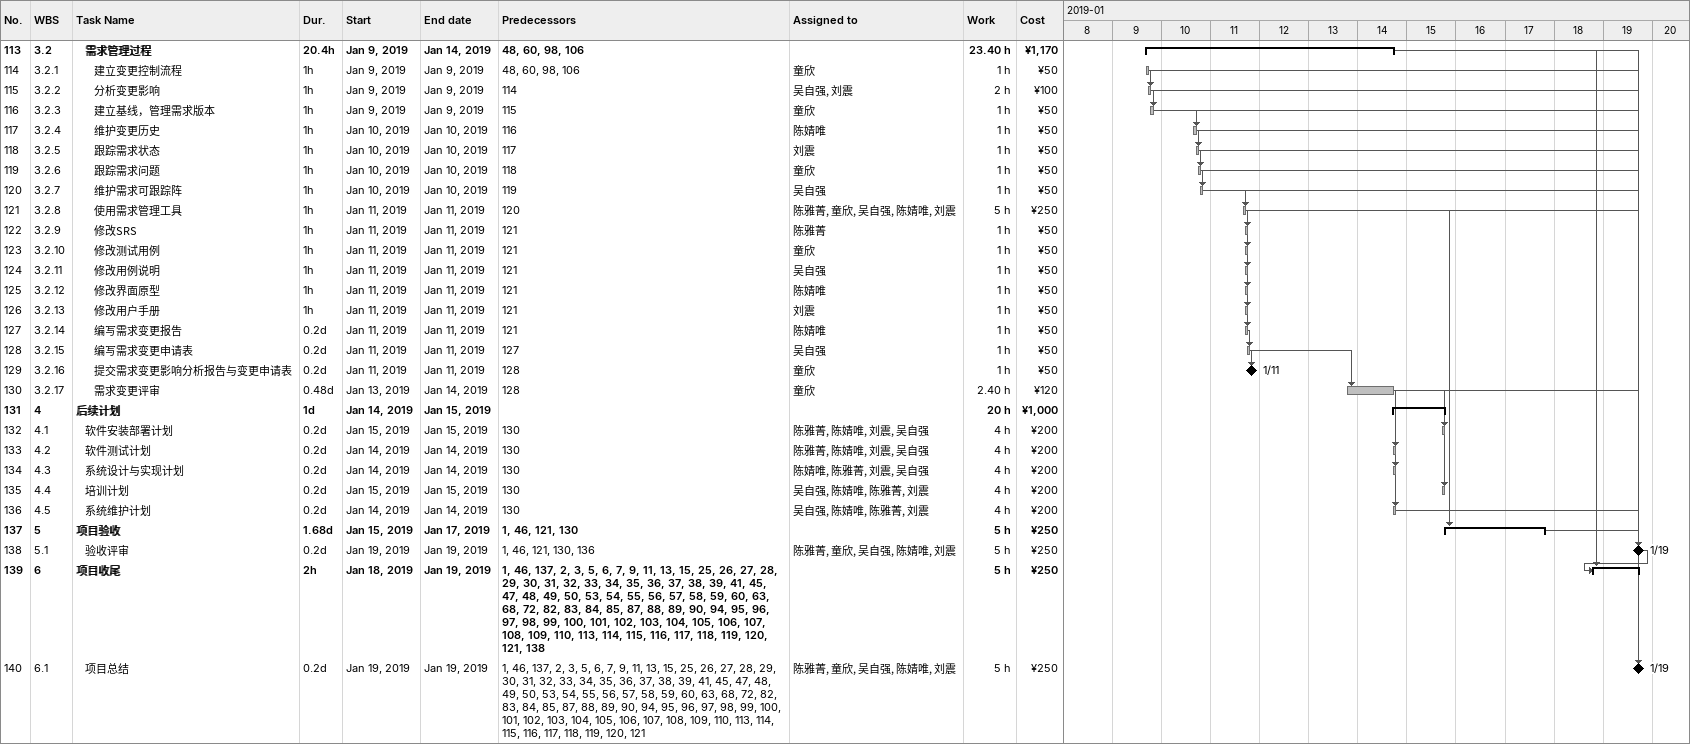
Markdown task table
| ID | WBS | Task | Duration | Start | Finish | Predecessors | Resources | Work (h) | Cost (¥) |
|---|---|---|---|---|---|---|---|---|---|
| 113 | 3.2 | **需求管理过程** | 20.4h | 2019-01-09 | 2019-01-14 | 48, 60, 98, 106 |  | 23.40 | 1170 |
| 114 | 3.2.1 | 建立变更控制流程 | 1h | 2019-01-09 | 2019-01-09 | 48, 60, 98, 106 | 童欣 | 1 | 50 |
| 115 | 3.2.2 | 分析变更影响 | 1h | 2019-01-09 | 2019-01-09 | 114 | 吴自强, 刘震 | 2 | 100 |
| 116 | 3.2.3 | 建立基线，管理需求版本 | 1h | 2019-01-09 | 2019-01-09 | 115 | 童欣 | 1 | 50 |
| 117 | 3.2.4 | 维护变更历史 | 1h | 2019-01-10 | 2019-01-10 | 116 | 陈婧唯 | 1 | 50 |
| 118 | 3.2.5 | 跟踪需求状态 | 1h | 2019-01-10 | 2019-01-10 | 117 | 刘震 | 1 | 50 |
| 119 | 3.2.6 | 跟踪需求问题 | 1h | 2019-01-10 | 2019-01-10 | 118 | 童欣 | 1 | 50 |
| 120 | 3.2.7 | 维护需求可跟踪阵 | 1h | 2019-01-10 | 2019-01-10 | 119 | 吴自强 | 1 | 50 |
| 121 | 3.2.8 | 使用需求管理工具 | 1h | 2019-01-11 | 2019-01-11 | 120 | 陈雅菁, 童欣, 吴自强, 陈婧唯, 刘震 | 5 | 250 |
| 122 | 3.2.9 | 修改SRS | 1h | 2019-01-11 | 2019-01-11 | 121 | 陈雅菁 | 1 | 50 |
| 123 | 3.2.10 | 修改测试用例 | 1h | 2019-01-11 | 2019-01-11 | 121 | 童欣 | 1 | 50 |
| 124 | 3.2.11 | 修改用例说明 | 1h | 2019-01-11 | 2019-01-11 | 121 | 吴自强 | 1 | 50 |
| 125 | 3.2.12 | 修改界面原型 | 1h | 2019-01-11 | 2019-01-11 | 121 | 陈婧唯 | 1 | 50 |
| 126 | 3.2.13 | 修改用户手册 | 1h | 2019-01-11 | 2019-01-11 | 121 | 刘震 | 1 | 50 |
| 127 | 3.2.14 | 编写需求变更报告 | 0.2d | 2019-01-11 | 2019-01-11 | 121 | 陈婧唯 | 1 | 50 |
| 128 | 3.2.15 | 编写需求变更申请表 | 0.2d | 2019-01-11 | 2019-01-11 | 127 | 吴自强 | 1 | 50 |
| 129 | 3.2.16 | 提交需求变更影响分析报告与变更申请表 | 0.2d | 2019-01-11 | 2019-01-11 | 128 | 童欣 | 1 | 50 |
| 130 | 3.2.17 | 需求变更评审 | 0.48d | 2019-01-13 | 2019-01-14 | 128 | 童欣 | 2.40 | 120 |
| 131 | 4 | **后续计划** | 1d | 2019-01-14 | 2019-01-15 |  |  | 20 | 1000 |
| 132 | 4.1 | 软件安装部署计划 | 0.2d | 2019-01-15 | 2019-01-15 | 130 | 陈雅菁, 陈婧唯, 刘震, 吴自强 | 4 | 200 |
| 133 | 4.2 | 软件测试计划 | 0.2d | 2019-01-14 | 2019-01-14 | 130 | 陈雅菁, 陈婧唯, 刘震, 吴自强 | 4 | 200 |
| 134 | 4.3 | 系统设计与实现计划 | 0.2d | 2019-01-14 | 2019-01-14 | 130 | 陈婧唯, 陈雅菁, 刘震, 吴自强 | 4 | 200 |
| 135 | 4.4 | 培训计划 | 0.2d | 2019-01-15 | 2019-01-15 | 130 | 吴自强, 陈婧唯, 陈雅菁, 刘震 | 4 | 200 |
| 136 | 4.5 | 系统维护计划 | 0.2d | 2019-01-14 | 2019-01-14 | 130 | 吴自强, 陈婧唯, 陈雅菁, 刘震 | 4 | 200 |
| 137 | 5 | **项目验收** | 1.68d | 2019-01-15 | 2019-01-17 | 1, 46, 121, 130 |  | 5 | 250 |
| 138 | 5.1 | 验收评审 | 0.2d | 2019-01-19 | 2019-01-19 | 1, 46, 121, 130, 136 | 陈雅菁, 童欣, 吴自强, 陈婧唯, 刘震 | 5 | 250 |
| 139 | 6 | **项目收尾** | 2h | 2019-01-18 | 2019-01-19 | 1, 46, 137, 2, 3, 5, 6, 7, 9, 11, 13, 15, 25, 26, 27, 28, 29, 30, 31, 32, 33, 34, 35, 36, 37, 38, 39, 41, 45, 47, 48, 49, 50, 53, 54, 55, 56, 57, 58, 59, 60, 63, 68, 72, 82, 83, 84, 85, 87, 88, 89, 90, 94, 95, 96, 97, 98, 99, 100, 101, 102, 103, 104, 105, 106, 107, 108, 109, 110, 113, 114, 115, 116, 117, 118, 119, 120, 121, 138 |  | 5 | 250 |
| 140 | 6.1 | 项目总结 | 0.2d | 2019-01-19 | 2019-01-19 | 1, 46, 137, 2, 3, 5, 6, 7, 9, 11, 13, 15, 25, 26, 27, 28, 29, 30, 31, 32, 33, 34, 35, 36, 37, 38, 39, 41, 45, 47, 48, 49, 50, 53, 54, 55, 56, 57, 58, 59, 60, 63, 68, 72, 82, 83, 84, 85, 87, 88, 89, 90, 94, 95, 96, 97, 98, 99, 100, 101, 102, 103, 104, 105, 106, 107, 108, 109, 110, 113, 114, 115, 116, 117, 118, 119, 120, 121 | 陈雅菁, 童欣, 吴自强, 陈婧唯, 刘震 | 5 | 250 |
